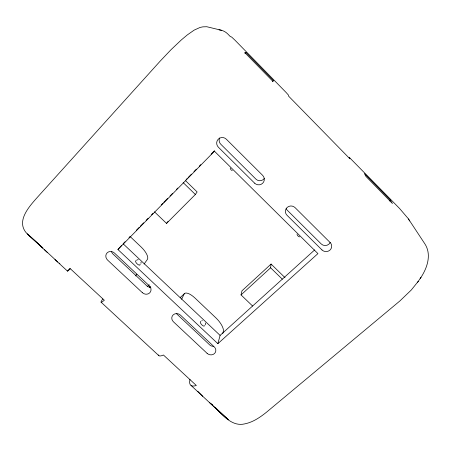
<?xml version="1.0" encoding="UTF-8"?>
<svg xmlns="http://www.w3.org/2000/svg" width="451" height="451" viewBox="0 0 451 451"><rect width="100%" height="100%" fill="white"/><g stroke="black" fill="none" stroke-linecap="round" stroke-linejoin="round"><path stroke-width="0.68" d="M252.594 306.02L241.031 294.92L270.623 267.793L271.079 264.06L285.021 277.653M140.988 263.288L141.05 262.104M241.031 294.92L241.978 290.788L271.079 264.06M222.8 333.441L223.335 331.406A12.594 4.696 48.3 0 0 215.939 317.916L195.018 298.077A12.617 4.764 47.2 0 0 184.019 294.193L181.668 299.278M121.691 245.327L117.931 249.521L217.861 343.673L220.094 335.392L314.697 249.893M205.239 324.844L205.56 323.023M420.18 278.532C426.967 268.841 431.968 254.95 424.972 244.03L408.465 218.966M149.444 287.546L150.177 286.374M215.826 408.099C223.262 415.845 232.445 426.821 244.684 423.889C253.079 422.226 260.306 417.203 266.851 411.921L399.89 300.947L411.278 290.021L418.28 281.289M417.581 282.315L421.037 277.269M154.462 211.818L166.537 223.408L195.356 194.482L197.132 191.957L185.727 180.84M135.61 275.922L136.822 274.219M144.111 264.015L147.347 259.483A12.808 4.888 44.3 0 0 141.067 246.928L129.961 236.397M166.537 223.408L168.031 221.424M273.453 80.605L272.889 81.332L244.69 52.519L245.913 52.457L273.453 80.605L272.477 81.597M244.955 53.477L245.913 52.457M123.591 243.258L125.062 241.759M128.98 237.767L129.961 236.769M136.332 230.281L139.274 227.287M140.25 226.289L143.683 222.794M146.13 220.302L148.091 218.307M151.519 214.811L152.99 213.317M161.272 204.884L162.726 203.401M163.702 202.409L167.592 198.446M170.021 195.971L172.457 193.496M176.347 189.533L177.801 188.044M186.094 179.605L187.075 178.602M188.056 177.604L191.489 174.109M193.941 171.611L196.394 169.114M199.336 166.115L200.808 164.621M211.107 154.129L214.541 150.634M117.931 249.521L214.467 151.237L317.932 253.614L217.861 343.673M147.24 286.689L149.225 284.744M184.465 293.578L180.22 297.609A12.583 4.865 47.2 0 1 180.885 297.209M389.314 200.966L390.324 200.069L364.402 173.573L365.964 176.442L392.471 203.525L390.324 200.069M136.907 259.956L138.288 259.669M201.749 320.808L202.375 320.65M212.562 404.778L210.369 403.369L191.066 385.47M299.673 236.893L298.382 236.403L297.31 235.146M221.43 30.273L206.784 26.733L202.865 26.851L200.114 27.421L194.172 30.116L187.323 34.907L181.403 39.868L171.014 49.706L160.24 61.06L38.29 196.298C29.749 205.91 14.725 221.582 27.494 234.137L42.828 247.954M232.282 170.687L230.929 169.768L230.213 168.099M59.239 263.113L59.882 263.457M57.784 262.042L44.536 249.741M42.822 247.943L27.432 233.911L47.366 252.526M209.371 402.461L228.212 419.74L215.431 407.693M210.369 403.369L228.212 419.74M54.937 259.534L67.532 271.141M101.154 302.255L158.904 355.704M202.702 396.282L197.882 391.395M123.1 243.754L220.094 335.392M183.151 182.599L195.356 194.482M270.623 267.793L282.303 279.169M297.046 234.114L297.124 234.61M219 29.862A14.72 14.043 88.6 0 1 227.823 34.022L230.348 36.604L231.645 37.027L235.039 40.252L286.109 92.478L288.527 95.189L288.589 96.131L349.891 158.797L349.153 157.241L399.53 208.441L407.016 217.19A13.925 12.938 -17 0 1 409.542 220.967M264.309 178.483A5.491 5.406 11.5 0 1 255.942 179.137L220.81 144.252A5.564 5.48 56.4 0 1 219.62 138M286.205 208.723A5.474 5.294 -1.3 0 0 287.27 210.234L321.253 243.974A5.463 5.17 -5 0 0 330.239 242.367M176.324 313.445A5.096 4.662 23.5 0 0 176.905 314.088L209.63 344.846A5.057 4.583 17.8 0 0 213.633 346.323M150.831 287.264A5.141 4.724 29.6 0 1 146.772 285.765L113.009 254.031A5.209 4.786 36.7 0 1 111.566 251.799M158.262 354.948A48.838 8.383 -47.2 0 0 163.437 355.005L196.332 385.492A48.46 11.512 -47.8 0 1 189.989 379.364M70.238 268.824A49.931 0.767 -45.7 0 1 69.911 268.339L104.333 300.236A49.525 2.644 -46.2 0 1 102.789 298.985M140.03 264.168A2.943 1.161 44.6 0 1 138.666 264.917A2.943 1.161 44.6 0 1 135.914 262.319A2.943 1.161 44.6 0 1 136.332 260.684M204.506 325.532A2.903 1.127 48.1 0 1 201.631 324.652A2.903 1.127 48.1 0 1 200.813 321.535M142.369 292.676L107.575 260.064A5.361 4.905 36.5 0 1 107.107 252.887A5.361 4.905 36.5 0 1 114.464 253.05L149.354 285.866A5.294 4.848 29.5 0 1 149.698 292.874A5.294 4.848 29.5 0 1 142.369 292.676M207.11 353.347L173.415 321.772A5.243 4.781 23.5 0 1 173.161 314.905A5.243 4.781 23.5 0 1 180.479 315.142L214.264 346.909A5.203 4.696 17.9 0 1 214.4 353.618A5.203 4.696 17.9 0 1 207.11 353.347M254.657 183.191L218.397 147.24A5.745 5.643 54.2 0 1 218.273 139.162A5.745 5.643 54.2 0 1 226.306 139.184L262.668 175.377A5.666 5.564 12.3 0 1 262.657 183.253A5.666 5.564 12.3 0 1 254.657 183.191M321.997 249.955L286.966 215.223A5.643 5.451 -0.5 0 1 287.078 207.516A5.643 5.451 -0.5 0 1 295.067 207.629L330.188 242.587A5.632 5.316 -4.4 0 1 329.952 250.108A5.632 5.316 -4.4 0 1 321.997 249.955"/></g></svg>
